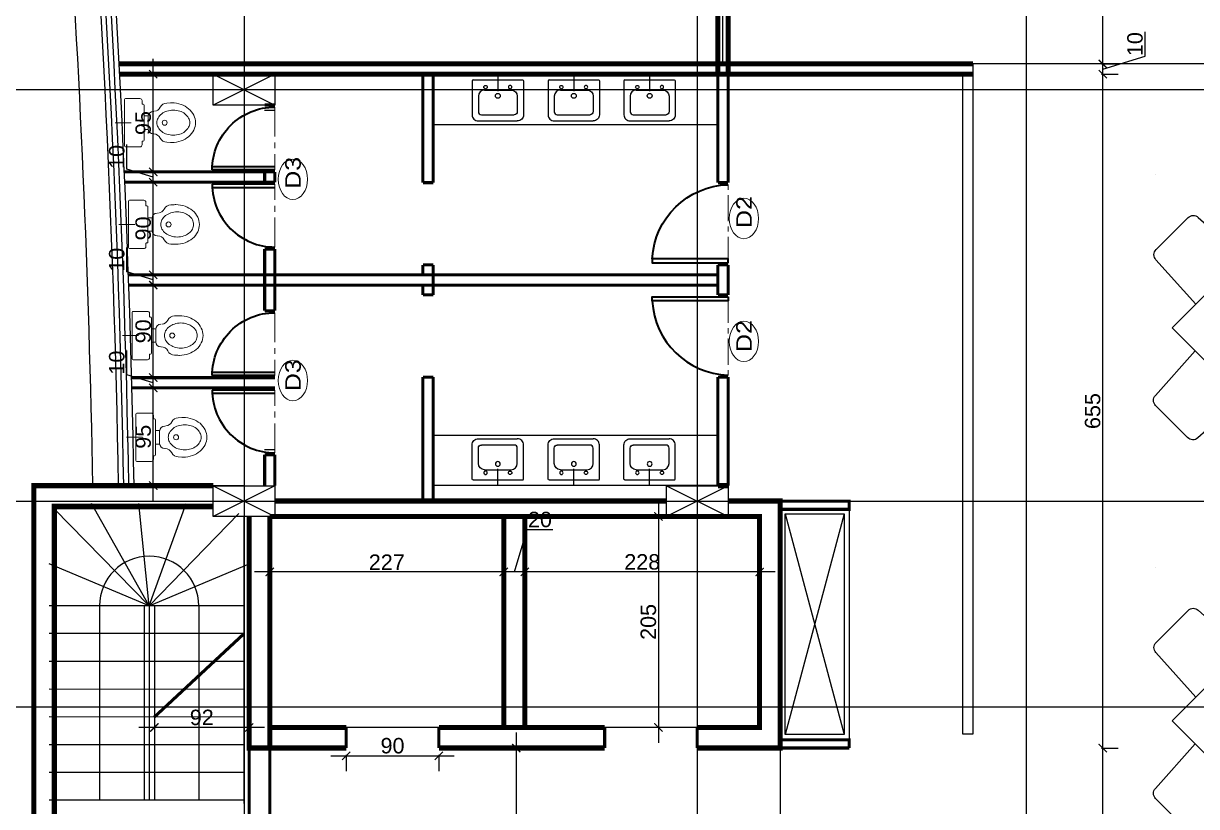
# Model space of a CAD drawing. Extents: x 250879 to 348495, y -51522 to -9360.
# Drawn here: x 307321 to 308462, y -42069 to -41308 of the extents above; entities that cross this region are included whole.
import ezdxf

# ---------------------------------------------------------------- set-up
doc = ezdxf.new("R2010")
doc.units = 0
doc.linetypes.add('CENTER', pattern=[50.8, 31.75, -6.35, 6.35, -6.35])
doc.layers.get('0').update_dxf_attribs({"linetype": 'CONTINUOUS'})
doc.layers.get('DEFPOINTS').update_dxf_attribs({"color": 9, "linetype": 'CONTINUOUS'})
for name, color, linetype, lineweight in [('A-Axis', 1, 'CENTER', 9), ('A-Door', 5, 'CONTINUOUS', 15), ('A-text finishing', 6, 'CONTINUOUS', 13), ('FURN', 126, 'CONTINUOUS', 9), ('SECTION-ar', 131, 'CONTINUOUS', 40)]:
    doc.layers.add(name, color=color, linetype=linetype, lineweight=lineweight)
for name, color, linetype in [('AXIS', 1, 'CONTINUOUS'), ('COLUMN', 5, 'CONTINUOUS'), ('elevat', 4, 'CONTINUOUS'), ('FURNITURE', 4, 'CONTINUOUS'), ('WALL', 7, 'CONTINUOUS'), ('WALL1', 2, 'CONTINUOUS')]:
    doc.layers.add(name, color=color, linetype=linetype)
doc.styles.add('ARIAL', font='BOD_CR.TTF', dxfattribs={"width": 1.2})
doc.styles.get("Standard").update_dxf_attribs({"font": 'sanss___.ttf', "height": 15})
doc.dimstyles.new('STANDARD$0', dxfattribs={"dimscale": 0, "dimtxt": 12, "dimasz": 8, "dimexe": 15, "dimexo": 0.0625, "dimgap": 2, "dimtad": 1, "dimdec": 0, "dimzin": 0, "dimdsep": 46, "dimtxsty": 'Standard', "dimblk1": 'ARCHTICK', "dimblk2": 'ARCHTICK', "dimsah": 1, "dimcen": 0.09, "dimdle": 15, "dimclrd": 3, "dimclre": 3, "dimclrt": 3, "dimazin": 0, "dimtfac": 1, "dimtdec": 0, "dimtofl": 0, "dimtmove": 1, "dimatfit": 3, "dimldrblk": 'ARCHTICK', "dimfxl": 1.0455, "dimfxlon": 1, "dimtolj": 1, "dimtzin": 0, "dimarcsym": 0})

# ---------------------------------------------------------------- blocks, each defined once
blk = doc.blocks.new('T')
at = {"layer": 'FURNITURE'}
for p, q in [((24.26, 40.28), (22.02, 0)), ((59.79, 45), (29.25, 45)), ((67.02, 0), (64.78, 40.28)), ((67.02, 0), (22.02, 0)), ((0, -22.5), (-40.28, -24.74)), ((0, -22.5), (0, -67.5)), ((90.71, -22.5), (130.99, -24.74)), ((90.71, -22.5), (90.71, -67.5)), ((-45, -29.73), (-45, -60.27)), ((135.71, -29.73), (135.71, -60.27)), ((-40.28, -65.26), (0, -67.5)), ((130.99, -65.26), (90.71, -67.5)), ((67.86, -90), (22.86, -90)), ((25.09, -130.28), (22.86, -90)), ((67.86, -90), (65.62, -130.28)), ((60.63, -135), (30.09, -135))]:
    blk.add_line(p, q, dxfattribs=at)
blk.add_lwpolyline([(90.71, -90), (0, -90), (0, 0), (90.71, 0)], close=True, dxfattribs=at)
for centre, start, end in [((29.25, 40), 90, 176.82017), ((59.79, 40), 3.17983, 90), ((-40, -29.73), 93.17983, 180), ((130.71, -29.73), 0, 86.82017), ((-40, -60.27), 180, 266.82017), ((130.71, -60.27), 273.17983, 0), ((30.09, -130), 183.17983, 270), ((60.63, -130), 270, 356.82017)]:
    blk.add_arc(centre, 5, start, end, dxfattribs=at)
at = {"layer": 'WALL'}
for p, q in [((-81.29, -65), (-81.29, -65)), ((124.22, -65), (124.22, -65))]:
    blk.add_line(p, q, dxfattribs=at)
blk = doc.blocks.new('COLUMN')
at = {"layer": 'AXIS'}
for p, q in [((236924.7, -9644.3), (236984.7, -9674.3)), ((236984.7, -9644.3), (236924.7, -9674.3))]:
    blk.add_line(p, q, dxfattribs=at)
at = {"layer": 'COLUMN'}
blk.add_lwpolyline([(236924.7, -9644.3), (236984.7, -9644.3), (236984.7, -9674.3), (236924.7, -9674.3)], close=True, dxfattribs=at)
blk = doc.blocks.new('AXISG')
at = {"layer": 'AXIS'}
for p, q in [((306715.5, -23682.8), (306715.5, -19766.8)), ((305954.9, -19949.2), (305954.9, -23524.1)), ((306395.4, -19949.2), (306395.4, -23531.7)), ((305610, -21092.8), (307936.9, -21092.8)), ((305595.8, -21492.8), (307936.9, -21492.8))]:
    blk.add_line(p, q, dxfattribs=at)
at = {"layer": 'WALL', "linetype": 'Continuous'}
for p in [(69000.2, -11433.6), (69000.2, -11833.6), (69440.7, -11833.6)]:
    blk.add_blockref('COLUMN', p, dxfattribs=at)
blk = doc.blocks.new('_ARCHTICK')
at = {"color": 0, "linetype": 'ByBlock', "const_width": 0.15}
blk.add_lwpolyline([(-0.5, -0.5), (0.5, 0.5)], dxfattribs=at)
blk = doc.blocks.new('*D1681')
at = {"layer": 'DEFPOINTS', "color": 0, "linetype": 'Continuous', "ltscale": 3, "transparency": 16777216}
for p in [(307928.4, -41787), (307938.5, -41992.1), (307955.5, -41992.1)]:
    blk.add_point(p, dxfattribs=at)
at = {"layer": 'WALL', "color": 3, "linetype": 'Continuous', "lineweight": -2, "ltscale": 3, "transparency": 16777216}
for p, q in [((307938.5, -41772), (307938.5, -42007.1)), ((307928.5, -41787), (307953.5, -41787)), ((307948.5, -41992.1), (307923.5, -41992.1))]:
    blk.add_line(p, q, dxfattribs=at)
at = {"layer": 'WALL', "color": 3, "linetype": 'Continuous', "lineweight": -2, "ltscale": 3, "transparency": 16777216, "xscale": 8, "yscale": 8, "zscale": 8}
for p, rotation in [((307938.5, -41787), 90), ((307938.5, -41992.1), 270)]:
    blk.add_blockref('_ARCHTICK', p, dxfattribs=dict(at, rotation=rotation))
at = {"layer": 'WALL', "color": 3, "linetype": 'Continuous', "ltscale": 3, "transparency": 16777216, "insert": (307928.8, -41889.5), "char_height": 15, "attachment_point": 5, "rotation": 90}
blk.add_mtext('\\A1;205', dxfattribs=at)
blk = doc.blocks.new('*D1682')
at = {"layer": 'DEFPOINTS', "color": 0, "linetype": 'Continuous', "transparency": 16777216}
for p in [(307800.3, -42012.1), (307800.3, -42212), (307810.3, -42212)]:
    blk.add_point(p, dxfattribs=at)
at = {"layer": 'WALL', "color": 3, "linetype": 'Continuous', "lineweight": -2, "transparency": 16777216}
for p, q in [((307800.3, -41997.1), (307800.3, -42227)), ((307800.3, -42012.1), (307785.3, -42012.1)), ((307801.4, -42212), (307785.3, -42212))]:
    blk.add_line(p, q, dxfattribs=at)
at = {"layer": 'WALL', "color": 3, "linetype": 'Continuous', "lineweight": -2, "transparency": 16777216, "xscale": 8, "yscale": 8, "zscale": 8}
for p, rotation in [((307800.3, -42012.1), 90), ((307800.3, -42212), 270)]:
    blk.add_blockref('_ARCHTICK', p, dxfattribs=dict(at, rotation=rotation))
at = {"layer": 'WALL', "color": 3, "linetype": 'Continuous', "transparency": 16777216, "insert": (307790.6, -42112), "char_height": 15, "attachment_point": 5, "rotation": 90}
blk.add_mtext('\\A1;200', dxfattribs=at)
blk = doc.blocks.new('*D1683')
at = {"layer": 'DEFPOINTS', "color": 0, "linetype": 'Continuous', "transparency": 16777216}
for p in [(307808.7, -41835.1), (307808.7, -41840.9), (308036.9, -41835.1)]:
    blk.add_point(p, dxfattribs=at)
at = {"layer": 'WALL', "color": 3, "linetype": 'Continuous', "lineweight": -2, "transparency": 16777216}
for p, q in [((308051.9, -41840.9), (307793.7, -41840.9)), ((307808.7, -41839.8), (307808.7, -41855.9)), ((308036.9, -41839.8), (308036.9, -41855.9))]:
    blk.add_line(p, q, dxfattribs=at)
at = {"layer": 'WALL', "color": 3, "linetype": 'Continuous', "lineweight": -2, "transparency": 16777216, "xscale": 8, "yscale": 8, "zscale": 8, "rotation": 180}
blk.add_blockref('_ARCHTICK', (307808.7, -41840.9), dxfattribs=at)
at = {"layer": 'WALL', "color": 3, "linetype": 'Continuous', "lineweight": -2, "transparency": 16777216, "xscale": 8, "yscale": 8, "zscale": 8}
blk.add_blockref('_ARCHTICK', (308036.9, -41840.9), dxfattribs=at)
at = {"layer": 'WALL', "color": 3, "linetype": 'Continuous', "transparency": 16777216, "insert": (307922.8, -41831.2), "char_height": 15, "attachment_point": 5}
blk.add_mtext('\\A1;228', dxfattribs=at)
blk = doc.blocks.new('*D1684')
at = {"layer": 'DEFPOINTS', "color": 0, "linetype": 'Continuous', "transparency": 16777216}
for p in [(307788.2, -41840.9), (307808.7, -41835.1), (307788.2, -41861.4)]:
    blk.add_point(p, dxfattribs=at)
at = {"layer": 'WALL', "color": 3, "linetype": 'Continuous', "lineweight": -2, "transparency": 16777216}
for p, q in [((307798.5, -41840.9), (307810.8, -41799.7)), ((307810.8, -41799.7), (307836, -41799.7)), ((307788.2, -41841.9), (307788.2, -41825.9)), ((307823.7, -41840.9), (307773.2, -41840.9)), ((307808.7, -41839.8), (307808.7, -41855.9))]:
    blk.add_line(p, q, dxfattribs=at)
at = {"layer": 'WALL', "color": 3, "linetype": 'Continuous', "lineweight": -2, "transparency": 16777216, "xscale": 8, "yscale": 8, "zscale": 8, "rotation": 180}
blk.add_blockref('_ARCHTICK', (307788.2, -41840.9), dxfattribs=at)
at = {"layer": 'WALL', "color": 3, "linetype": 'Continuous', "lineweight": -2, "transparency": 16777216, "xscale": 8, "yscale": 8, "zscale": 8}
blk.add_blockref('_ARCHTICK', (307808.7, -41840.9), dxfattribs=at)
at = {"layer": 'WALL', "color": 3, "linetype": 'Continuous', "transparency": 16777216, "insert": (307823.4, -41790), "char_height": 15, "attachment_point": 5}
blk.add_mtext('\\A1;20', dxfattribs=at)
blk = doc.blocks.new('*D1685')
at = {"layer": 'DEFPOINTS', "color": 0, "linetype": 'Continuous', "transparency": 16777216}
for p in [(307560.8, -41840.9), (307560.8, -41846.7), (307788.2, -41861.4)]:
    blk.add_point(p, dxfattribs=at)
at = {"layer": 'WALL', "color": 3, "linetype": 'Continuous', "lineweight": -2, "transparency": 16777216}
for p, q in [((307560.8, -41841.9), (307560.8, -41825.9)), ((307788.2, -41841.9), (307788.2, -41825.9)), ((307803.2, -41840.9), (307545.8, -41840.9))]:
    blk.add_line(p, q, dxfattribs=at)
at = {"layer": 'WALL', "color": 3, "linetype": 'Continuous', "lineweight": -2, "transparency": 16777216, "xscale": 8, "yscale": 8, "zscale": 8, "rotation": 180}
blk.add_blockref('_ARCHTICK', (307560.8, -41840.9), dxfattribs=at)
at = {"layer": 'WALL', "color": 3, "linetype": 'Continuous', "lineweight": -2, "transparency": 16777216, "xscale": 8, "yscale": 8, "zscale": 8}
blk.add_blockref('_ARCHTICK', (307788.2, -41840.9), dxfattribs=at)
at = {"layer": 'WALL', "color": 3, "linetype": 'Continuous', "transparency": 16777216, "insert": (307674.5, -41831.4), "char_height": 15, "attachment_point": 5}
blk.add_mtext('\\A1;227', dxfattribs=at)
blk = doc.blocks.new('*D1686')
at = {"layer": 'DEFPOINTS', "color": 0, "linetype": 'Continuous', "transparency": 16777216}
for p in [(307448.6, -41972.1), (307448.6, -41992.1), (307540.8, -41992.1)]:
    blk.add_point(p, dxfattribs=at)
at = {"layer": 'WALL', "color": 3, "linetype": 'Continuous', "lineweight": -2, "transparency": 16777216}
for p, q in [((307540.8, -41992.1), (307540.8, -41977.1)), ((307555.8, -41992.1), (307433.6, -41992.1)), ((307448.6, -41991), (307448.6, -42007.1))]:
    blk.add_line(p, q, dxfattribs=at)
at = {"layer": 'WALL', "color": 3, "linetype": 'Continuous', "lineweight": -2, "transparency": 16777216, "xscale": 8, "yscale": 8, "zscale": 8, "rotation": 180}
blk.add_blockref('_ARCHTICK', (307448.6, -41992.1), dxfattribs=at)
at = {"layer": 'WALL', "color": 3, "linetype": 'Continuous', "lineweight": -2, "transparency": 16777216, "xscale": 8, "yscale": 8, "zscale": 8}
blk.add_blockref('_ARCHTICK', (307540.8, -41992.1), dxfattribs=at)
at = {"layer": 'WALL', "color": 3, "linetype": 'Continuous', "transparency": 16777216, "insert": (307494.7, -41982.4), "char_height": 15, "attachment_point": 5}
blk.add_mtext('\\A1;92', dxfattribs=at)
blk = doc.blocks.new('*D1714')
at = {"layer": 'DEFPOINTS', "color": 0, "linetype": 'Continuous', "transparency": 16777216}
for p in [(307635.1, -42012.1), (307725.1, -42012.1), (307725.1, -42019.7)]:
    blk.add_point(p, dxfattribs=at)
at = {"layer": 'WALL', "color": 3, "linetype": 'Continuous', "lineweight": -2, "transparency": 16777216}
for p, q in [((307620.1, -42019.7), (307740.1, -42019.7)), ((307635.1, -42018.6), (307635.1, -42034.7)), ((307725.1, -42018.6), (307725.1, -42034.7))]:
    blk.add_line(p, q, dxfattribs=at)
at = {"layer": 'WALL', "color": 3, "linetype": 'Continuous', "lineweight": -2, "transparency": 16777216, "xscale": 8, "yscale": 8, "zscale": 8, "rotation": 180}
blk.add_blockref('_ARCHTICK', (307635.1, -42019.7), dxfattribs=at)
at = {"layer": 'WALL', "color": 3, "linetype": 'Continuous', "lineweight": -2, "transparency": 16777216, "xscale": 8, "yscale": 8, "zscale": 8}
blk.add_blockref('_ARCHTICK', (307725.1, -42019.7), dxfattribs=at)
at = {"layer": 'WALL', "color": 3, "linetype": 'Continuous', "transparency": 16777216, "insert": (307680.1, -42009.9), "char_height": 15, "attachment_point": 5}
blk.add_mtext('\\A1;90', dxfattribs=at)
blk = doc.blocks.new('*D1723')
at = {"layer": 'DEFPOINTS', "color": 0, "linetype": 'Continuous', "transparency": 16777216}
for p in [(307447.5, -41662), (307452.6, -41662), (307445.8, -41757)]:
    blk.add_point(p, dxfattribs=at)
at = {"layer": 'WALL', "color": 3, "linetype": 'Continuous', "lineweight": -2, "transparency": 16777216}
for p, q in [((307447.5, -41772), (307447.5, -41647)), ((307448.6, -41662), (307432.5, -41662)), ((307446.5, -41757), (307462.5, -41757))]:
    blk.add_line(p, q, dxfattribs=at)
at = {"layer": 'WALL', "color": 3, "linetype": 'Continuous', "lineweight": -2, "transparency": 16777216, "xscale": 8, "yscale": 8, "zscale": 8}
for p, rotation in [((307447.5, -41662), 90), ((307447.5, -41757), 270)]:
    blk.add_blockref('_ARCHTICK', p, dxfattribs=dict(at, rotation=rotation))
at = {"layer": 'WALL', "color": 3, "linetype": 'Continuous', "transparency": 16777216, "insert": (307437.8, -41709.5), "char_height": 15, "attachment_point": 5, "rotation": 90}
blk.add_mtext('\\A1;95', dxfattribs=at)
blk = doc.blocks.new('*D1724')
at = {"layer": 'DEFPOINTS', "color": 0, "linetype": 'Continuous', "transparency": 16777216}
for p in [(307447.5, -41652), (307484.6, -41652), (307452.6, -41662)]:
    blk.add_point(p, dxfattribs=at)
at = {"layer": 'WALL', "color": 3, "linetype": 'Continuous', "lineweight": -2, "transparency": 16777216}
for p, q in [((307421.8, -41649.3), (307421.8, -41625.5)), ((307447.5, -41677), (307447.5, -41637)), ((307447.5, -41657), (307421.8, -41649.3)), ((307448.6, -41652), (307432.5, -41652)), ((307448.6, -41662), (307432.5, -41662))]:
    blk.add_line(p, q, dxfattribs=at)
at = {"layer": 'WALL', "color": 3, "linetype": 'Continuous', "lineweight": -2, "transparency": 16777216, "xscale": 8, "yscale": 8, "zscale": 8}
for p, rotation in [((307447.5, -41652), 90), ((307447.5, -41662), 270)]:
    blk.add_blockref('_ARCHTICK', p, dxfattribs=dict(at, rotation=rotation))
at = {"layer": 'WALL', "color": 3, "linetype": 'Continuous', "transparency": 16777216, "insert": (307412.1, -41637.4), "char_height": 15, "attachment_point": 5, "rotation": 90}
blk.add_mtext('\\A1;10', dxfattribs=at)
blk = doc.blocks.new('*D1725')
at = {"layer": 'DEFPOINTS', "color": 0, "linetype": 'Continuous', "transparency": 16777216}
for p in [(307447.5, -41562), (307473.7, -41562), (307484.6, -41652)]:
    blk.add_point(p, dxfattribs=at)
at = {"layer": 'WALL', "color": 3, "linetype": 'Continuous', "lineweight": -2, "transparency": 16777216}
for p, q in [((307447.5, -41667), (307447.5, -41547)), ((307448.6, -41562), (307432.5, -41562)), ((307448.6, -41652), (307432.5, -41652))]:
    blk.add_line(p, q, dxfattribs=at)
at = {"layer": 'WALL', "color": 3, "linetype": 'Continuous', "lineweight": -2, "transparency": 16777216, "xscale": 8, "yscale": 8, "zscale": 8}
for p, rotation in [((307447.5, -41562), 90), ((307447.5, -41652), 270)]:
    blk.add_blockref('_ARCHTICK', p, dxfattribs=dict(at, rotation=rotation))
at = {"layer": 'WALL', "color": 3, "linetype": 'Continuous', "transparency": 16777216, "insert": (307437.8, -41607), "char_height": 15, "attachment_point": 5, "rotation": 90}
blk.add_mtext('\\A1;90', dxfattribs=at)
blk = doc.blocks.new('*D1726')
at = {"layer": 'DEFPOINTS', "color": 0, "linetype": 'Continuous', "transparency": 16777216}
for p in [(307447.5, -41552), (307478, -41552), (307473.7, -41562)]:
    blk.add_point(p, dxfattribs=at)
at = {"layer": 'WALL', "color": 3, "linetype": 'Continuous', "lineweight": -2, "transparency": 16777216}
for p, q in [((307421.8, -41549.3), (307421.8, -41525.5)), ((307447.5, -41577), (307447.5, -41537)), ((307447.5, -41557), (307421.8, -41549.3)), ((307448.6, -41552), (307432.5, -41552)), ((307448.6, -41562), (307432.5, -41562))]:
    blk.add_line(p, q, dxfattribs=at)
at = {"layer": 'WALL', "color": 3, "linetype": 'Continuous', "lineweight": -2, "transparency": 16777216, "xscale": 8, "yscale": 8, "zscale": 8}
for p, rotation in [((307447.5, -41552), 90), ((307447.5, -41562), 270)]:
    blk.add_blockref('_ARCHTICK', p, dxfattribs=dict(at, rotation=rotation))
at = {"layer": 'WALL', "color": 3, "linetype": 'Continuous', "transparency": 16777216, "insert": (307412.1, -41537.4), "char_height": 15, "attachment_point": 5, "rotation": 90}
blk.add_mtext('\\A1;10', dxfattribs=at)
blk = doc.blocks.new('*D1727')
at = {"layer": 'DEFPOINTS', "color": 0, "linetype": 'Continuous', "transparency": 16777216}
for p in [(307447.5, -41462), (307456.9, -41462), (307478, -41552)]:
    blk.add_point(p, dxfattribs=at)
at = {"layer": 'WALL', "color": 3, "linetype": 'Continuous', "lineweight": -2, "transparency": 16777216}
for p, q in [((307447.5, -41567), (307447.5, -41447)), ((307448.6, -41462), (307432.5, -41462)), ((307448.6, -41552), (307432.5, -41552))]:
    blk.add_line(p, q, dxfattribs=at)
at = {"layer": 'WALL', "color": 3, "linetype": 'Continuous', "lineweight": -2, "transparency": 16777216, "xscale": 8, "yscale": 8, "zscale": 8}
for p, rotation in [((307447.5, -41462), 90), ((307447.5, -41552), 270)]:
    blk.add_blockref('_ARCHTICK', p, dxfattribs=dict(at, rotation=rotation))
at = {"layer": 'WALL', "color": 3, "linetype": 'Continuous', "transparency": 16777216, "insert": (307437.8, -41507), "char_height": 15, "attachment_point": 5, "rotation": 90}
blk.add_mtext('\\A1;90', dxfattribs=at)
blk = doc.blocks.new('*D1728')
at = {"layer": 'DEFPOINTS', "color": 0, "linetype": 'Continuous', "transparency": 16777216}
for p in [(307447.5, -41452), (307456.9, -41452), (307456.9, -41462)]:
    blk.add_point(p, dxfattribs=at)
at = {"layer": 'WALL', "color": 3, "linetype": 'Continuous', "lineweight": -2, "transparency": 16777216}
for p, q in [((307421.8, -41449.3), (307421.8, -41425.5)), ((307447.5, -41477), (307447.5, -41437)), ((307447.5, -41457), (307421.8, -41449.3)), ((307448.6, -41452), (307432.5, -41452)), ((307448.6, -41462), (307432.5, -41462))]:
    blk.add_line(p, q, dxfattribs=at)
at = {"layer": 'WALL', "color": 3, "linetype": 'Continuous', "lineweight": -2, "transparency": 16777216, "xscale": 8, "yscale": 8, "zscale": 8}
for p, rotation in [((307447.5, -41452), 90), ((307447.5, -41462), 270)]:
    blk.add_blockref('_ARCHTICK', p, dxfattribs=dict(at, rotation=rotation))
at = {"layer": 'WALL', "color": 3, "linetype": 'Continuous', "transparency": 16777216, "insert": (307412.1, -41437.4), "char_height": 15, "attachment_point": 5, "rotation": 90}
blk.add_mtext('\\A1;10', dxfattribs=at)
blk = doc.blocks.new('*D1729')
at = {"layer": 'DEFPOINTS', "color": 0, "linetype": 'Continuous', "transparency": 16777216}
for p in [(307447.5, -41357), (307470, -41357), (307456.9, -41452)]:
    blk.add_point(p, dxfattribs=at)
at = {"layer": 'WALL', "color": 3, "linetype": 'Continuous', "lineweight": -2, "transparency": 16777216}
for p, q in [((307447.5, -41467), (307447.5, -41342)), ((307448.6, -41357), (307432.5, -41357)), ((307448.6, -41452), (307432.5, -41452))]:
    blk.add_line(p, q, dxfattribs=at)
at = {"layer": 'WALL', "color": 3, "linetype": 'Continuous', "lineweight": -2, "transparency": 16777216, "xscale": 8, "yscale": 8, "zscale": 8}
for p, rotation in [((307447.5, -41357), 90), ((307447.5, -41452), 270)]:
    blk.add_blockref('_ARCHTICK', p, dxfattribs=dict(at, rotation=rotation))
at = {"layer": 'WALL', "color": 3, "linetype": 'Continuous', "transparency": 16777216, "insert": (307437.8, -41404.5), "char_height": 15, "attachment_point": 5, "rotation": 90}
blk.add_mtext('\\A1;95', dxfattribs=at)
blk = doc.blocks.new('D70')
at = {"layer": 'A-Axis'}
blk.add_line((307725.1, -30884.8), (307725.1, -30817.1), dxfattribs=at)
at = {"layer": 'A-Door'}
for p, q in [((307725.1, -30817.1), (307725.1, -30820.5)), ((307792.7, -30817.1), (307792.7, -30820.5))]:
    blk.add_line(p, q, dxfattribs=at)
at = {"layer": 'SECTION-ar', "ltscale": 20}
for p, q in [((307725.1, -30817.1), (307792.7, -30817.1)), ((307792.7, -30820.5), (307725.1, -30820.5))]:
    blk.add_line(p, q, dxfattribs=at)
at = {"layer": 'SECTION-ar', "ltscale": 20, "extrusion": (0, 0, -1)}
blk.add_ellipse((307725.1, -30817.1), major_axis=(-47.9, 47.9), ratio=1, start_param=2.356194, end_param=3.926991, dxfattribs=at)
blk = doc.blocks.new('D95')
at = {"layer": 'A-Axis'}
blk.add_line((307625.7, -30977), (307530.7, -30977), dxfattribs=at)
at = {"layer": 'SECTION-ar', "ltscale": 20}
blk.add_lwpolyline([(307625.7, -30977), (307620.7, -30977), (307620.7, -30884.9), (307625.7, -30884.9)], close=True, dxfattribs=at)
blk.add_arc((307625.6, -30979.7), 95, 92.9755, 178.346, dxfattribs=at)
blk = doc.blocks.new('hg')
at = {"layer": 'elevat'}
for p, q in [((91202.3, 75504.4), (91202.3, 75489.2)), ((91177.4, 75499.1), (91177.4, 75466.1)), ((91226.3, 75500.1), (91178.4, 75500.1)), ((91227.3, 75499.1), (91227.3, 75466.1)), ((91183.4, 75484.1), (91183.4, 75469.1)), ((91215.3, 75490.1), (91189.4, 75490.1)), ((91221.3, 75484.1), (91221.3, 75469.1)), ((91221.3, 75460.1), (91183.4, 75460.1)), ((91218.3, 75466.1), (91186.4, 75466.1))]:
    blk.add_line(p, q, dxfattribs=at)
for centre, major_axis, start_param, end_param in [((91178.4, 75499.1), (0.707, 0.707), 0.785398, 2.356194), ((91190.4, 75493.1), (-1.16, -1.16), 3.141593, 9.424778), ((91189.4, 75484.1), (-4.24, 4.24), -0.785398, 0.785398), ((91186.4, 75469.1), (2.12, 2.12), 2.356194, 3.926991), ((91183.4, 75466.1), (4.24, 4.24), 2.356194, 3.926991)]:
    blk.add_ellipse(centre, major_axis=major_axis, ratio=1, start_param=start_param, end_param=end_param, dxfattribs=at)
at = {"layer": 'elevat', "extrusion": (0, 0, -1)}
for centre, major_axis, start_param, end_param in [((91214.3, 75493.1), (-1.16, -1.16), 4.712389, 10.995574), ((91226.3, 75499.1), (-0.707, 0.707), 0.785398, 2.356194), ((91202.3, 75484.5), (-1.65, -1.65), 4.712389, 10.995574), ((91215.3, 75484.1), (4.24, 4.24), -0.785398, 0.785398), ((91218.3, 75469.1), (-2.12, 2.12), 2.356194, 3.926991), ((91221.3, 75466.1), (-4.24, 4.24), 2.356194, 3.926991)]:
    blk.add_ellipse(centre, major_axis=major_axis, ratio=1, start_param=start_param, end_param=end_param, dxfattribs=at)
blk = doc.blocks.new('TOILET')
for p, q in [((-0.225, 0), (0.225, 0)), ((0, 0.092), (0, -0.063)), ((-0.235, -0.01), (-0.235, -0.15)), ((0.235, -0.01), (0.235, -0.15)), ((-0.215, -0.17), (-0.185, -0.17)), ((-0.18, -0.175), (-0.18, -0.18)), ((-0.17, -0.19), (0.17, -0.19)), ((-0.065, -0.19), (-0.065, -0.23)), ((0.065, -0.19), (0.065, -0.23)), ((0.18, -0.175), (0.18, -0.18)), ((0.185, -0.17), (0.215, -0.17)), ((-0.11, -0.28), (-0.11, -0.284)), ((-0.06, -0.23), (0.06, -0.23)), ((0.11, -0.28), (0.11, -0.284)), ((-0.19, -0.411), (-0.192, -0.446)), ((0.19, -0.411), (0.192, -0.446))]:
    blk.add_line(p, q)
blk.add_lwpolyline([(0, -0.314, 0.12494), (-0.045, -0.326, 0.105803), (-0.086, -0.361, 0.08665), (-0.112, -0.411, 0.076707), (-0.122, -0.474, 0.076707), (-0.112, -0.537, 0.08665), (-0.086, -0.587, 0.105803), (-0.045, -0.622, 0.12494), (0, -0.634, 0.12494), (0.045, -0.622, 0.105803), (0.086, -0.587, 0.08665), (0.112, -0.537, 0.076707), (0.122, -0.474, 0.076707), (0.112, -0.411, 0.08665), (0.086, -0.361, 0.105803), (0.045, -0.326, 0.12494)], format="xyb", close=True)
for points in [[(-0.192, -0.446, 0.013212), (-0.193, -0.46, 0.083653), (-0.177, -0.55, 0.091059), (-0.136, -0.623, 0.103953), (-0.072, -0.673, 0.115359), (0, -0.69, 0.115359)], [(0, -0.69, 0.115359), (0.072, -0.673, 0.103953), (0.136, -0.623, 0.091059), (0.177, -0.55, 0.083653), (0.193, -0.46, 0.013212), (0.192, -0.446, 0.091059)]]:
    blk.add_lwpolyline(points, format="xyb")
blk.add_circle((0, -0.39), 0.0246)
for centre, radius, start, end in [((-0.225, -0.01), 0.01, 90, 180), ((0.225, -0.01), 0.01, 0, 90), ((-0.215, -0.15), 0.02, 180, 270), ((-0.185, -0.175), 0.005, 0, 90), ((-0.17, -0.18), 0.01, 180, 270), ((0.17, -0.18), 0.01, 270, 0), ((0.185, -0.175), 0.005, 90, 180), ((0.215, -0.15), 0.02, 270, 0), ((-0.18, -0.284), 0.07, 295.3769, 353.5888), ((-0.06, -0.28), 0.05, 90, 180), ((0.06, -0.28), 0.05, 0, 90), ((0.18, -0.284), 0.07, 180, 244.6231), ((-0.12, -0.411), 0.07, 115.3769, 180), ((0.12, -0.411), 0.07, 0, 64.6231)]:
    blk.add_arc(centre, radius, start, end)
blk = doc.blocks.new('*D1950')
at = {"layer": 'DEFPOINTS', "color": 0, "linetype": 'Continuous', "transparency": 16777216}
for p in [(308056.9, -42012.1), (308370.4, -42012.1), (308441.5, -42714.2)]:
    blk.add_point(p, dxfattribs=at)
at = {"layer": 'WALL', "color": 3, "linetype": 'Continuous', "lineweight": -2, "transparency": 16777216}
for p, q in [((308370.4, -42729.2), (308370.4, -41997.1)), ((308369.3, -42012.1), (308385.4, -42012.1)), ((308371.4, -42714.2), (308355.4, -42714.2))]:
    blk.add_line(p, q, dxfattribs=at)
at = {"layer": 'WALL', "color": 3, "linetype": 'Continuous', "lineweight": -2, "transparency": 16777216, "xscale": 8, "yscale": 8, "zscale": 8}
for p, rotation in [((308370.4, -42012.1), 90), ((308370.4, -42714.2), 270)]:
    blk.add_blockref('_ARCHTICK', p, dxfattribs=dict(at, rotation=rotation))
at = {"layer": 'WALL', "color": 3, "linetype": 'Continuous', "transparency": 16777216, "insert": (308360.6, -42363.1), "char_height": 15, "attachment_point": 5, "rotation": 90}
blk.add_mtext('\\A1;702', dxfattribs=at)
blk = doc.blocks.new('*D1951')
at = {"layer": 'DEFPOINTS', "color": 0, "linetype": 'Continuous', "transparency": 16777216}
for p in [(308244.3, -41357), (308370.4, -41357), (308056.9, -42012.1)]:
    blk.add_point(p, dxfattribs=at)
at = {"layer": 'WALL', "color": 3, "linetype": 'Continuous', "lineweight": -2, "transparency": 16777216}
for p, q in [((308370.4, -42027.1), (308370.4, -41342)), ((308369.3, -41357), (308385.4, -41357)), ((308369.3, -42012.1), (308385.4, -42012.1))]:
    blk.add_line(p, q, dxfattribs=at)
at = {"layer": 'WALL', "color": 3, "linetype": 'Continuous', "lineweight": -2, "transparency": 16777216, "xscale": 8, "yscale": 8, "zscale": 8}
for p, rotation in [((308370.4, -41357), 90), ((308370.4, -42012.1), 270)]:
    blk.add_blockref('_ARCHTICK', p, dxfattribs=dict(at, rotation=rotation))
at = {"layer": 'WALL', "color": 3, "linetype": 'Continuous', "transparency": 16777216, "insert": (308360.6, -41684.5), "char_height": 15, "attachment_point": 5, "rotation": 90}
blk.add_mtext('\\A1;655', dxfattribs=at)
blk = doc.blocks.new('*D1952')
at = {"layer": 'DEFPOINTS', "color": 0, "linetype": 'Continuous', "transparency": 16777216}
for p in [(308244.3, -41347), (308370.4, -41347), (308244.3, -41357)]:
    blk.add_point(p, dxfattribs=at)
at = {"layer": 'WALL', "color": 3, "linetype": 'Continuous', "lineweight": -2, "transparency": 16777216}
for p, q in [((308411.5, -41339.6), (308411.5, -41315.9)), ((308370.4, -41372), (308370.4, -41332)), ((308370.4, -41352), (308411.5, -41339.6)), ((308369.3, -41347), (308385.4, -41347)), ((308369.3, -41357), (308385.4, -41357))]:
    blk.add_line(p, q, dxfattribs=at)
at = {"layer": 'WALL', "color": 3, "linetype": 'Continuous', "lineweight": -2, "transparency": 16777216, "xscale": 8, "yscale": 8, "zscale": 8}
for p, rotation in [((308370.4, -41347), 90), ((308370.4, -41357), 270)]:
    blk.add_blockref('_ARCHTICK', p, dxfattribs=dict(at, rotation=rotation))
at = {"layer": 'WALL', "color": 3, "linetype": 'Continuous', "transparency": 16777216, "insert": (308401.8, -41327.8), "char_height": 15, "attachment_point": 5, "rotation": 90}
blk.add_mtext('\\A1;10', dxfattribs=at)
blk = doc.blocks.new('*D1953')
at = {"layer": 'DEFPOINTS', "color": 0, "linetype": 'Continuous', "transparency": 16777216}
for p in [(308160.5, -41038.5), (308370.4, -41038.5), (308244.3, -41347)]:
    blk.add_point(p, dxfattribs=at)
at = {"layer": 'WALL', "color": 3, "linetype": 'Continuous', "lineweight": -2, "transparency": 16777216}
for p, q in [((308370.4, -41362), (308370.4, -41023.5)), ((308369.3, -41038.5), (308385.4, -41038.5)), ((308369.3, -41347), (308385.4, -41347))]:
    blk.add_line(p, q, dxfattribs=at)
at = {"layer": 'WALL', "color": 3, "linetype": 'Continuous', "lineweight": -2, "transparency": 16777216, "xscale": 8, "yscale": 8, "zscale": 8}
for p, rotation in [((308370.4, -41038.5), 90), ((308370.4, -41347), 270)]:
    blk.add_blockref('_ARCHTICK', p, dxfattribs=dict(at, rotation=rotation))
at = {"layer": 'WALL', "color": 3, "linetype": 'Continuous', "transparency": 16777216, "insert": (308360.6, -41192.7), "char_height": 15, "attachment_point": 5, "rotation": 90}
blk.add_mtext('\\A1;309', dxfattribs=at)

msp = doc.modelspace()

# ---------------------------------------------------------------- linework, layer by layer
at = {"layer": 'AXIS'}
for p, q in [((307976.27764, -39720.65994), (307976.27764, -43750.85677)), ((307535.80076, -39780.65994), (307535.80076, -43803.29107)), ((307264.55069, -41371.99817), (309517.81826, -41371.99817)), ((307266.2469, -41771.99817), (309517.81826, -41771.99817)), ((285747.17429, -41972.08046), (334477.223, -41972.08046)), ((306048.78588, -41972.08046), (310100.46709, -41972.08046))]:
    msp.add_line(p, q, dxfattribs=at)
at = {"layer": 'FURN', "extrusion": (0, 0, -1)}
for centre in [(307583.2205, -41459.17404), (308021.62069, -41497.2684)]:
    msp.add_ellipse(centre, major_axis=(0, -19.68597), ratio=0.7243809066, dxfattribs=at)
at = {"layer": 'FURN'}
for centre in [(308021.62069, -41616.72793), (307583.2205, -41654.82229)]:
    msp.add_ellipse(centre, major_axis=(0, 19.68597), ratio=0.7243809066, dxfattribs=at)
at = {"layer": 'FURNITURE', "ltscale": 3}
for p, q in [((307443.5852, -41873.85807), (307387.66045, -41774.49817)), ((307443.5852, -41873.85807), (307433.5852, -41774.49817)), ((307443.5852, -41873.85807), (307479.50995, -41774.49817)), ((307351.36963, -41779.49817), (307443.5852, -41873.85807)), ((307530.80076, -41784.1139), (307443.5852, -41873.85807)), ((307443.5852, -41873.85807), (307346.36963, -41833.02764)), ((307443.5852, -41873.85807), (307540.80076, -41833.02764)), ((307535.80076, -41873.85807), (307346.36963, -41873.85807)), ((307438.5852, -41873.85807), (307438.5852, -42062.85807)), ((307443.5852, -41873.85807), (307443.5852, -42062.85807)), ((307448.5852, -41873.85807), (307448.5852, -42062.85807)), ((307535.80076, -41900.85807), (307346.36963, -41900.85807)), ((307535.80076, -41927.85807), (307346.36963, -41927.85807)), ((307535.80076, -41955.09556), (307346.36963, -41954.85807)), ((307535.80076, -41982.09556), (307346.36963, -41981.85807)), ((307535.80076, -42009.09556), (307346.36963, -42008.85807)), ((308056.86345, -42012.08046), (308056.86345, -42231.99817)), ((307535.80076, -42035.85807), (307346.36963, -42035.85807)), ((307535.80076, -42062.85807), (307346.36963, -42062.85807))]:
    msp.add_line(p, q, dxfattribs=at)
at = {"layer": 'FURNITURE'}
for p, q in [((307725.13597, -41992.08046), (307635.13597, -41992.08046)), ((307976.27764, -41992.08046), (307886.27764, -41992.08046))]:
    msp.add_line(p, q, dxfattribs=at)
at = {"layer": 'FURNITURE', "ltscale": 3}
for points in [[(308001.27764, -41284.52431), (308591.59656, -41284.52431), (308591.59656, -41346.99817), (308001.27764, -41346.99817)], [(307996.27764, -41356.99817), (307719.63235, -41356.99817), (307719.63235, -41405.93573), (307996.27764, -41405.93573)], [(307996.27764, -41756.99817), (307719.63235, -41756.99817), (307719.63235, -41708.0606), (307996.27764, -41708.0606)]]:
    msp.add_lwpolyline(points, close=True, dxfattribs=at)
msp.add_lwpolyline([(308244.26658, -41346.99817), (308244.26658, -41998.64052), (308234.26658, -41998.64052), (308234.26658, -41356.99817)], dxfattribs=at)
at = {"layer": 'FURNITURE'}
for points in [[(308124.03727, -42004.08046), (308056.86345, -42004.08046), (308056.86345, -41779.49817), (308124.03727, -41779.49817)], [(308119.03727, -41999.08046), (308061.86345, -41999.08046), (308061.86345, -41784.49817), (308119.03727, -41784.49817)]]:
    msp.add_lwpolyline(points, close=True, dxfattribs=at)
at = {"layer": 'FURNITURE', "ltscale": 3}
for radius, start in [(11914.27437, 1.034387552), (11924.27437, 1.033519993)]:
    msp.add_arc((295501.5158, -41972.08046), radius, start, 4.738691229, dxfattribs=at)
at = {"layer": 'WALL', "linetype": 'Continuous', "ltscale": 3}
for p, q in [((307996.27764, -41356.99817), (307996.27764, -41356.99817)), ((308006.27764, -41356.99817), (308006.27764, -41356.99817)), ((307996.27764, -41756.99817), (307996.27764, -41756.99817)), ((308006.27764, -41756.99817), (308006.27764, -41756.99817))]:
    msp.add_line(p, q, dxfattribs=at)
at = {"layer": 'WALL', "linetype": 'Continuous'}
for p, q in [((307555.80076, -41391.99817), (307565.80076, -41391.99817)), ((307555.80076, -41461.99817), (307565.80076, -41461.99817)), ((307996.27764, -41542.46545), (308006.27764, -41542.46545)), ((308006.27764, -41551.99817), (308006.27764, -41561.99817)), ((307555.80076, -41721.99817), (307565.80076, -41721.99817)), ((308119.03727, -41784.49817), (308061.86345, -41999.08046)), ((308061.86345, -41784.49817), (308119.03727, -41999.08046)), ((307395.29514, -41873.85807), (307395.29514, -42062.85807)), ((307491.87525, -41873.85807), (307491.87525, -42062.85807))]:
    msp.add_line(p, q, dxfattribs=at)
at = {"layer": 'WALL', "ltscale": 3}
for p, q in [((307445.80076, -41756.99817), (307535.80076, -41756.99817)), ((307565.80076, -41771.99817), (307946.27764, -41771.99817))]:
    msp.add_line(p, q, dxfattribs=at)
at = {"layer": 'WALL', "linetype": 'Continuous', "ltscale": 3, "const_width": 5}
for points in [[(307996.27764, -40986.99817), (307996.27764, -41356.99817)], [(308006.27764, -40986.99817), (308006.27764, -41356.99817)], [(307560.80076, -41346.99817), (307414.40206, -41346.99817)], [(307414.40206, -41346.99817), (308244.26658, -41346.99817)], [(307414.92256, -41356.99817), (308244.26658, -41356.99817)], [(307560.80076, -41356.99817), (308011.27764, -41356.99817), (308011.27764, -41356.99817)], [(308010.94846, -41356.99817), (307777.72028, -41356.99817)], [(308006.27764, -41356.99817), (307996.27764, -41356.99817)], [(307505.80076, -41756.99817), (307331.36963, -41756.99817), (307331.36963, -42179.49817), (307505.80076, -42179.49817)], [(308006.27764, -41756.99817), (307996.27764, -41756.99817)], [(307505.80076, -41776.99817), (307351.36963, -41776.99817), (307351.36963, -42159.49817), (307505.80076, -42159.49817)], [(307565.80076, -41771.99817), (307946.27764, -41771.99817)], [(308006.27764, -41771.99817), (308056.86345, -41771.99817), (308056.86345, -42012.08046), (307976.27764, -42012.08046)], [(307635.13597, -42012.08046), (307540.80076, -42012.08046), (307540.80076, -41786.99817)], [(307560.80076, -41786.99817), (307560.80076, -42012.08046)], [(307560.80076, -41786.99817), (308036.86345, -41786.99817), (308036.86345, -41992.08046), (307976.27764, -41992.08046)], [(307635.13597, -41992.08046), (307560.80076, -41992.08046), (307560.80076, -41786.99817)], [(307788.23617, -41786.99817), (307788.23617, -41992.08046)], [(307808.64284, -41786.99817), (307808.64284, -41992.08046)], [(307886.27764, -41992.08046), (307725.13597, -41992.08046)], [(307886.27764, -42012.08046), (307725.13597, -42012.08046)]]:
    msp.add_lwpolyline(points, dxfattribs=at)
at = {"layer": 'WALL', "linetype": 'Continuous', "const_width": 3}
for points in [[(307709.63235, -41462.46545), (307709.63235, -41356.99817)], [(307719.63235, -41462.46545), (307719.63235, -41356.99817)], [(307996.27764, -41356.99817), (307996.27764, -41462.46545)], [(308006.27764, -41356.99817), (308006.27764, -41462.46545)], [(307555.80076, -41386.99817), (307565.80076, -41386.99817)], [(307419.44772, -41451.99817), (307565.80076, -41451.99817)], [(307555.80076, -41451.99817), (307555.80076, -41461.99817)], [(307555.80076, -41451.99817), (307565.80076, -41451.99817)], [(307565.80076, -41451.99817), (307565.80076, -41461.99817)], [(307419.87991, -41461.99817), (307565.80076, -41461.99817)], [(307555.80076, -41461.99817), (307565.80076, -41461.99817)], [(307719.63235, -41462.46545), (307709.63235, -41462.46545)], [(308006.27764, -41462.46545), (307996.27764, -41462.46545)], [(307555.80076, -41526.99817), (307555.80076, -41561.99817)], [(307555.80076, -41526.99817), (307565.80076, -41526.99817)], [(307565.80076, -41526.99817), (307565.80076, -41561.99817)], [(307423.3914, -41551.99817), (307709.63235, -41551.99817), (307709.63235, -41542.46545)], [(307423.73956, -41561.99817), (307719.63235, -41561.99817), (307719.63235, -41542.46545)], [(307719.63235, -41542.46545), (307709.63235, -41542.46545)], [(307996.27764, -41542.46545), (307996.27764, -41571.53088)], [(308006.27764, -41542.46545), (307996.27764, -41542.46545)], [(308006.27764, -41542.46545), (308006.27764, -41571.53088)], [(307423.3914, -41551.99817), (307719.63235, -41551.99817), (307719.63235, -41571.53088)], [(307555.80076, -41586.99817), (307555.80076, -41551.99817)], [(307565.80076, -41586.99817), (307565.80076, -41551.99817)], [(307709.63235, -41551.99817), (307996.27764, -41551.99817)], [(307423.73956, -41561.99817), (307709.63235, -41561.99817), (307709.63235, -41571.53088)], [(307709.63235, -41561.99817), (307709.63235, -41571.53088)], [(307709.63235, -41561.99817), (307996.27764, -41561.99817)], [(307719.63235, -41571.53088), (307709.63235, -41571.53088)], [(307719.63235, -41561.99817), (307719.63235, -41571.53088)], [(308006.27764, -41571.53088), (307996.27764, -41571.53088)], [(307555.80076, -41586.99817), (307565.80076, -41586.99817)], [(307709.63235, -41651.53088), (307709.63235, -41771.99817)], [(307709.63235, -41651.53088), (307709.63235, -41756.99817)], [(307719.63235, -41651.53088), (307709.63235, -41651.53088)], [(307719.63235, -41651.53088), (307719.63235, -41771.99817)], [(307719.63235, -41651.53088), (307719.63235, -41756.99817)], [(307996.27764, -41756.99817), (307996.27764, -41651.53088)], [(308006.27764, -41651.53088), (307996.27764, -41651.53088)], [(308006.27764, -41756.99817), (308006.27764, -41651.53088)], [(307426.49522, -41651.99817), (307565.80076, -41651.99817)], [(307426.75944, -41661.99817), (307565.80076, -41661.99817)], [(307555.80076, -41651.99817), (307565.80076, -41651.99817)], [(307555.80076, -41661.99817), (307565.80076, -41661.99817)], [(307555.80076, -41661.99817), (307565.80076, -41661.99817)], [(307555.80076, -41756.99817), (307555.80076, -41726.99817)], [(307555.80076, -41726.99817), (307565.80076, -41726.99817)], [(307555.80076, -41726.99817), (307565.80076, -41726.99817)], [(307565.80076, -41756.99817), (307565.80076, -41726.99817)], [(308056.86345, -41779.99817), (308124.03727, -41779.99817), (308124.03727, -41771.99817), (308056.86345, -41771.99817)], [(307535.80076, -41900.85807), (307448.5852, -41981.98532)], [(307635.13597, -41992.08046), (307635.13597, -42012.08046)], [(307725.13597, -41992.08046), (307725.13597, -42012.08046)], [(307886.27764, -41992.08046), (307886.27764, -42012.08046)], [(307976.27764, -41992.08046), (307976.27764, -42012.08046)], [(307540.80076, -42012.08046), (307540.80076, -42082.08046)], [(307560.80076, -42012.08046), (307560.80076, -42082.08046)], [(308056.86345, -42012.08046), (308124.03727, -42012.08046)]]:
    msp.add_lwpolyline(points, dxfattribs=at)
at = {"layer": 'WALL', "linetype": 'Continuous', "ltscale": 3}
for points in [[(307505.80076, -41779.49817), (307351.36963, -41779.49817), (307351.36963, -42159.49817), (307505.80076, -42159.49817)], [(307535.80076, -42065.87898), (307535.80076, -41786.99817)], [(307540.80076, -42065.87898), (307540.80076, -41786.99817)]]:
    msp.add_lwpolyline(points, dxfattribs=at)
at = {"layer": 'WALL', "color": 6, "linetype": 'Continuous', "const_width": 3}
for points in [[(308116.03727, -41779.99817), (308056.86345, -41779.99817)], [(308124.03727, -42012.08046), (308124.03727, -42004.08046), (308056.86345, -42004.08046)], [(308116.03727, -42012.08046), (308056.86345, -42012.08046)]]:
    msp.add_lwpolyline(points, dxfattribs=at)
at = {"layer": 'WALL', "linetype": 'Continuous'}
msp.add_arc((307443.5852, -41873.85807), 48.29006, 0, 180, dxfattribs=at)
at = {"layer": 'WALL1'}
for centre, radius, start, end in [((295481.5158, -41972.08046), 11909.27437, 1.034821877, 6.849139317), ((295501.5158, -41972.08046), 11919.27437, 1.03395359, 4.738691229), ((295501.5158, -41972.08046), 11929.27437, 1.03308676, 4.738691229)]:
    msp.add_arc(centre, radius, start, end, dxfattribs=at)

# ---------------------------------------------------------------- block references
at = {"layer": 'FURN', "xscale": -1}
for p in [(398984.79601, -116862.60139), (399132.31972, -116862.60139)]:
    msp.add_blockref('hg', p, dxfattribs=at)
at = {"layer": 'FURN', "xscale": -100, "yscale": 100, "zscale": 100, "rotation": 90}
for p in [(307419.6245, -41404.15202), (307423.40262, -41503.09924), (307426.94709, -41611.08094), (307430.72521, -41710.02816)]:
    msp.add_blockref('TOILET', p, dxfattribs=at)
at = {"layer": 'FURN', "rotation": 180}
for p in [(398984.79601, 33748.60506), (399132.31972, 33748.60506)]:
    msp.add_blockref('hg', p, dxfattribs=at)
at = {"layer": 'FURNITURE', "ltscale": 3, "xscale": -1}
msp.add_blockref('hg', (399058.55787, -116862.60139), dxfattribs=at)
at = {"layer": 'FURNITURE', "ltscale": 3, "rotation": 180}
msp.add_blockref('hg', (399058.55787, 33748.60506), dxfattribs=at)
at = {"layer": 'WALL', "linetype": 'Continuous'}
for name, p in [('AXISG', (1580.917, -20279.1652)), ('COLUMN', (70581.10128, -32112.74165)), ('COLUMN', (71021.57816, -32112.74165))]:
    msp.add_blockref(name, p, dxfattribs=at)
for name, p, xscale, yscale, zscale, rotation in [('D70', (584518.3586, -69185.29891), 0.9000000000014552, 0.9000000000014552, 0.9000000000014552, 180), ('D95', (283224.69147, 204560.04675), -0.8000000000001819, 0.8000000000001819, 0.8, 90), ('D95', (283224.69147, -287674.04308), 0.8000000000029104, 0.8000000000029104, 0.8000000000029104, 90), ('D70', (584518.3586, -69385.29891), 0.9000000000014552, 0.9000000000014552, 0.9000000000014552, 180)]:
    msp.add_blockref(name, p, dxfattribs=dict(at, xscale=xscale, yscale=yscale, zscale=zscale, rotation=rotation))
at = {"layer": 'WALL', "linetype": 'Continuous', "xscale": -0.9000000000014552, "yscale": 0.9000000000014552, "zscale": 0.9}
for p in [(584518.3586, -13728.69742), (584518.3586, -13928.69742)]:
    msp.add_blockref('D70', p, dxfattribs=at)
at = {"layer": 'WALL1', "xscale": -1.440000000011358, "yscale": 1.440000000002328, "zscale": 1.44, "rotation": 134.9999999999999}
for p in [(308437.83384, -41603.64418), (308437.83384, -41985.5741)]:
    msp.add_blockref('T', p, dxfattribs=at)

# ---------------------------------------------------------------- texts
at = {"layer": 'A-text finishing', "style": 'ARIAL', "width": 1.2}
for s, p in [('D3', (307590.89878, -41468.40497)), ('D2', (308029.29898, -41506.55427)), ('D2', (308029.29898, -41627.08319)), ('D3', (307590.89878, -41665.17755))]:
    msp.add_text(s, height=15.12, rotation=90, dxfattribs=at).set_placement(p)

# ---------------------------------------------------------------- dimensions: what is measured, and where the dimension line sits
at = {"layer": 'WALL', "linetype": 'Continuous'}
for base, p1, p2, picture, middle in [((308370.35709, -41038.45427), (308244.26658, -41346.99817), (308160.50019, -41038.45427), '*D1953', (308360.62046, -41192.72622)), ((308370.35709, -41346.99817), (308244.26658, -41356.99817), (308244.26658, -41346.99817), '*D1952', (308401.80976, -41337.64446)), ((307447.51935, -41356.99817), (307456.92588, -41451.99817), (307470, -41356.99817), '*D1729', (307437.79301, -41404.49817)), ((308370.35709, -41356.99817), (308056.86345, -42012.08046), (308244.26658, -41356.99817), '*D1951', (308360.62046, -41684.53931)), ((307447.51935, -41451.99817), (307456.92588, -41461.99817), (307456.92588, -41451.99817), '*D1728', (307412.06668, -41447.28027)), ((307447.51935, -41461.99817), (307477.95856, -41551.99817), (307456.92588, -41461.99817), '*D1727', (307437.79301, -41506.99817)), ((307447.51935, -41551.99817), (307473.68015, -41561.99817), (307477.95856, -41551.99817), '*D1726', (307412.06668, -41547.28027)), ((307447.51935, -41561.99817), (307484.59608, -41651.99817), (307473.68015, -41561.99817), '*D1725', (307437.79301, -41606.99817)), ((307447.51935, -41651.99817), (307452.62914, -41661.99817), (307484.59608, -41651.99817), '*D1724', (307412.06668, -41647.28027)), ((307447.51935, -41661.99817), (307445.80076, -41756.99817), (307452.62914, -41661.99817), '*D1723', (307437.79301, -41709.49817)), ((307800.32749, -42211.99817), (307800.32749, -42012.08046), (307810.32749, -42211.99817), '*D1682', (307790.60115, -42112.03931)), ((308370.35709, -42012.08046), (308441.51683, -42714.17488), (308056.86345, -42012.08046), '*D1950', (308360.63075, -42363.12767))]:
    dim = msp.add_linear_dim(base=base, p1=p1, p2=p2, angle=90, dimstyle='STANDARD$0', override={"dimscale": 1}, dxfattribs=at)
    dim.commit()
    dim.dimension.update_dxf_attribs({"geometry": picture, "text_midpoint": middle})
at = {"layer": 'WALL', "linetype": 'Continuous', "ltscale": 3}
dim = msp.add_linear_dim(base=(307938.48448, -41992.08046), p1=(307928.43741, -41786.99817), p2=(307955.54466, -41992.08046), angle=90, dimstyle='STANDARD$0', override={"dimscale": 1, "dimfxl": 10}, dxfattribs=at)
dim.commit()
dim.dimension.update_dxf_attribs({"geometry": '*D1681', "text_midpoint": (307928.75815, -41889.53931)})
at = {"layer": 'WALL', "linetype": 'Continuous'}
for base, p1, p2, picture, middle in [((307788.23617, -41840.87751), (307808.72925, -41835.06326), (307788.23617, -41861.3627), '*D1684', (307812.83641, -41789.97216)), ((307808.72925, -41840.87751), (308036.86345, -41835.06326), (307808.72925, -41835.06326), '*D1683', (307922.79635, -41831.15117)), ((307560.80076, -41840.87751), (307788.23617, -41861.3627), (307560.80076, -41846.65548), '*D1685', (307674.51846, -41831.37751)), ((307448.5852, -41992.08046), (307540.80076, -41992.08046), (307448.5852, -41972.08046), '*D1686', (307494.69298, -41982.35412)), ((307725.13597, -42019.67217), (307635.13597, -42012.08046), (307725.13597, -42012.08046), '*D1714', (307680.13597, -42009.94583))]:
    dim = msp.add_linear_dim(base=base, p1=p1, p2=p2, dimstyle='STANDARD$0', override={"dimscale": 1}, dxfattribs=at)
    dim.commit()
    dim.dimension.update_dxf_attribs({"geometry": picture, "text_midpoint": middle})

doc.saveas('drawing.dxf')
